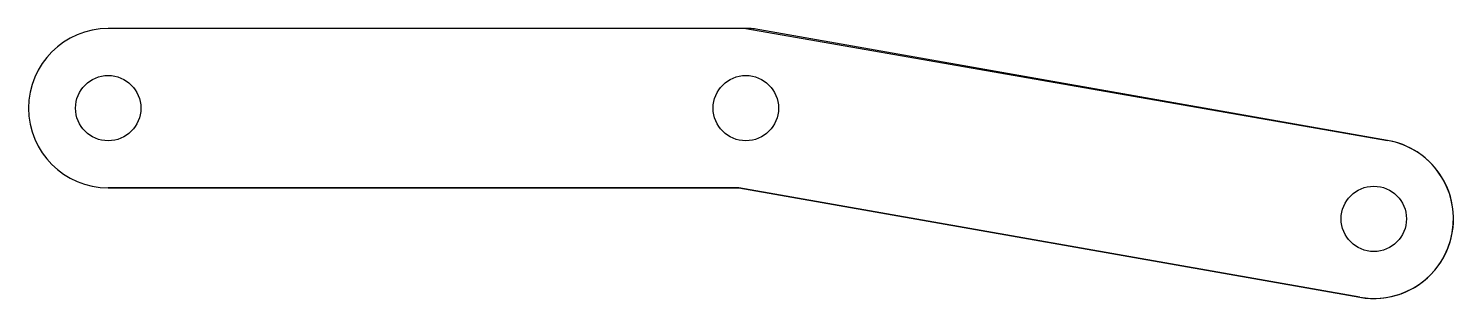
# Model space of a CAD drawing. Header units: millimetres. Extents: x -5 to 84.4, y -11.9 to 5.
import ezdxf

# ---------------------------------------------------------------- set-up
doc = ezdxf.new("R2010")
doc.units = ezdxf.units.MM
doc.layers.get('0').update_dxf_attribs({"linetype": 'CONTINUOUS'})

msp = doc.modelspace()

# ---------------------------------------------------------------- linework, layer by layer
for p, q in [((40, 5), (0, 5)), ((40, 5), (80.261, -2.022)), ((39.563, -5), (0, -5)), ((78.524, -11.87), (39.563, -5))]:
    msp.add_line(p, q)
msp.add_lwpolyline([(80.261, -2.022), (40.868, 4.924, 0.043661), (40, 5), (0, 5, 1), (0, -5), (39.563, -5), (78.524, -11.87, 1)], format="xyb", close=True)
for centre in [(0, 0), (0, 0), (40, 0), (40, 0), (79.392, -6.946), (79.392, -6.946)]:
    msp.add_circle(centre, 2.05)
for centre, start, end in [((0, 0), 90, 270), ((79.392, -6.946), -100, 80)]:
    msp.add_arc(centre, 5, start, end)

doc.saveas('drawing.dxf')
